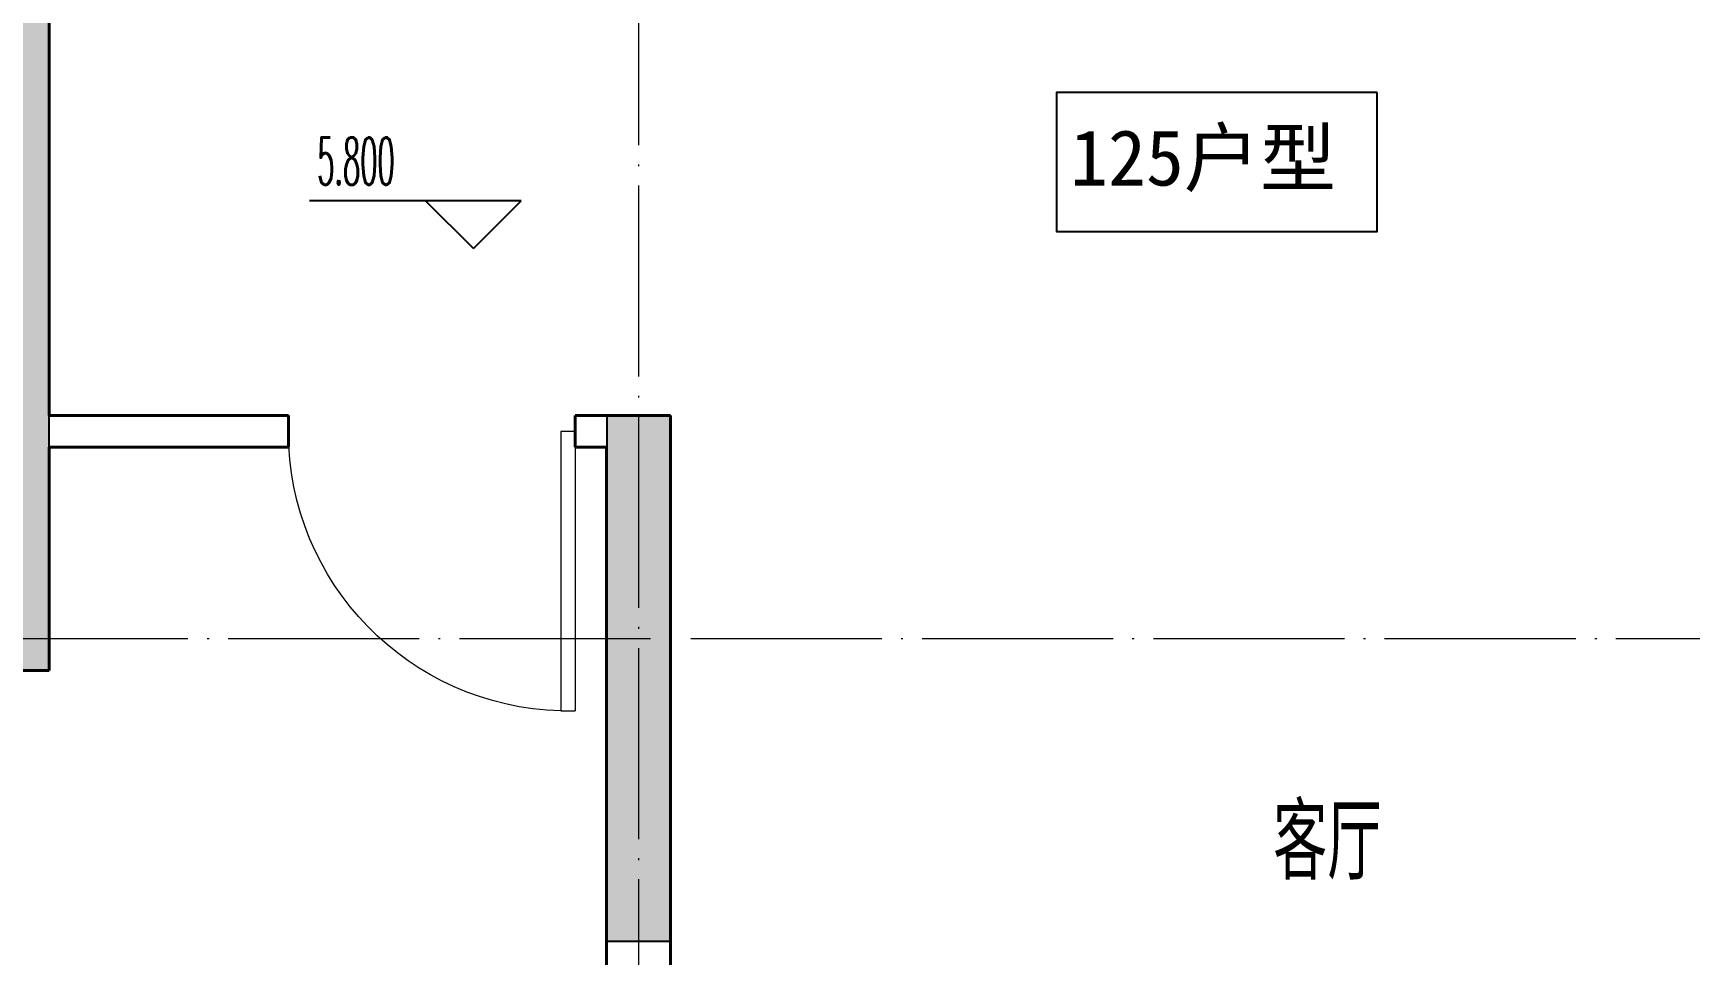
# Model space of a CAD drawing. Extents: x 27938 to 650306, y -92720 to 1524912.
# Drawn here: x 314517 to 319717, y 522047 to 524940 of the extents above; entities that cross this region are included whole.
import ezdxf

# ---------------------------------------------------------------- set-up
doc = ezdxf.new("R2010")
doc.units = 0
doc.header["$LTSCALE"] = 1000
doc.header["$MEASUREMENT"] = 0
doc.linetypes.add('DOTE', pattern=[2.42, 2, -0.2, 0.02, -0.2])
for name, color, linetype in [('COLUMN', 9, 'Continuous'), ('DIM_ELEV', 3, 'Continuous'), ('PUB_TEXT', 4, 'Continuous')]:
    doc.layers.add(name, color=color, linetype=linetype)
for name, color, linetype, lineweight in [('DOTE', 19, 'DOTE', 9), ('PUB_HATCH', 8, 'Continuous', 9), ('WALL', 9, 'Continuous', 40), ('WINDOW', 8, 'Continuous', 15)]:
    doc.layers.add(name, color=color, linetype=linetype, lineweight=lineweight)
doc.styles.add('_TCH_DIM', font='SIMPLEX.shx', dxfattribs={"width": 0.6, "oblique": 10, "bigfont": 'hztxt.shx'})
doc.styles.get("Standard").update_dxf_attribs({"font": 'gbenor.shx', "bigfont": 'gbcbig.shx'})
doc.styles.add('黑体', font='simhei.ttf')

# ---------------------------------------------------------------- blocks, each defined once
blk = doc.blocks.new('FGDGDRGSDGDG')
at = {"layer": 'DOTE', "linetype": 'DOTE', "ltscale": 0.3}
for p, q in [((534482.5, 523848.5), (534482.5, 513948.5)), ((488182.5, 520248.5), (546982.5, 520248.5))]:
    blk.add_line(p, q, dxfattribs=at)
blk = doc.blocks.new('gdfgdgdgr')
at = {"layer": 'PUB_HATCH'}
for points in [[(519527.8, 526513.9), (519527.8, 524413.9), (519327.8, 524413.9), (519327.8, 524213.9), (519727.8, 524213.9), (519727.8, 526313.9), (519877.8, 526313.9), (519877.8, 526513.9)], [(521477.8, 523363.9), (521677.8, 523363.9), (521677.8, 525013.9), (521477.8, 525013.9)]]:
    blk.add_hatch(color=256, dxfattribs=at).paths.add_polyline_path(points)
at = {"layer": 'COLUMN', "color": 8}
for p, q in [((519727.8, 524213.9), (519727.8, 526313.9)), ((521677.8, 525013.9), (521477.8, 525013.9)), ((521477.8, 525013.9), (521477.8, 523363.9)), ((521677.8, 523363.9), (521677.8, 525013.9)), ((519327.8, 524213.9), (519727.8, 524213.9)), ((521477.8, 523363.9), (521677.8, 523363.9))]:
    blk.add_line(p, q, dxfattribs=at)
blk = doc.blocks.new('$DorLib2D$00000001')
for p, q in [((0.45, 0.975), (0.5, 0.975)), ((0.45, 0), (0.45, 0.975)), ((0.5, 0), (0.5, 0.975)), ((0.5, 0), (0.45, 0))]:
    blk.add_line(p, q)
at = {"lineweight": 13}
blk.add_arc((0.475, 0), 0.975, 91.46928, 180, dxfattribs=at)

msp = doc.modelspace()

# ---------------------------------------------------------------- linework, layer by layer
at = {"color": 8}
msp.add_lwpolyline([(318735, 524754.1), (317729, 524754.1), (317729, 524318.1), (318735, 524318.1)], close=True, dxfattribs=at)
at = {"layer": 'DIM_ELEV', "color": 8}
for p, q in [((316048.6, 524414.2), (315383.6, 524414.2)), ((315898.6, 524264.2), (315748.6, 524414.2)), ((315898.6, 524264.2), (316048.6, 524414.2))]:
    msp.add_line(p, q, dxfattribs=at)
at = {"layer": 'WALL', "color": 8}
for p, q in [((314566.6, 525040.4), (314566.6, 523740.4)), ((315317.8, 523740.4), (314566.6, 523740.4)), ((315317.8, 523640.4), (315317.8, 523740.4)), ((316516.6, 523740.4), (316217.8, 523740.4)), ((316217.8, 523740.4), (316217.8, 523640.4)), ((316516.6, 523740.4), (316516.6, 520640.4)), ((314566.6, 523640.4), (315317.8, 523640.4)), ((314566.6, 523640.4), (314566.6, 522940.4)), ((316217.8, 523640.4), (316316.6, 523640.4)), ((316316.6, 523640.4), (316316.6, 520540.4)), ((313316.6, 522940.4), (314566.6, 522940.4))]:
    msp.add_line(p, q, dxfattribs=at)

# ---------------------------------------------------------------- block references
msp.add_blockref('FGDGDRGSDGDG', (-218065.9, 2792))
at = {"color": 8}
msp.add_blockref('gdfgdgdgr', (-205160.8, -1273.4), dxfattribs=at)
at = {"layer": 'WINDOW', "xscale": 900, "yscale": -900, "zscale": 900}
msp.add_blockref('$DorLib2D$00000001', (315767.8, 523690.4), dxfattribs=at)

# ---------------------------------------------------------------- texts
at = {"color": 8, "style": '黑体'}
msp.add_text('125户型', height=175, dxfattribs=at).set_placement((317771.3, 524461.9))
at = {"layer": 'DIM_ELEV', "color": 8, "style": '_TCH_DIM', "width": 0.423529}
msp.add_text('5.800', height=148.75, dxfattribs=at).set_placement((315408.4, 524464.3))
at = {"layer": 'PUB_TEXT', "color": 8}
msp.add_text('客厅', height=236.31, dxfattribs=at).set_placement((318408.5, 522282.9))

doc.saveas('drawing.dxf')
